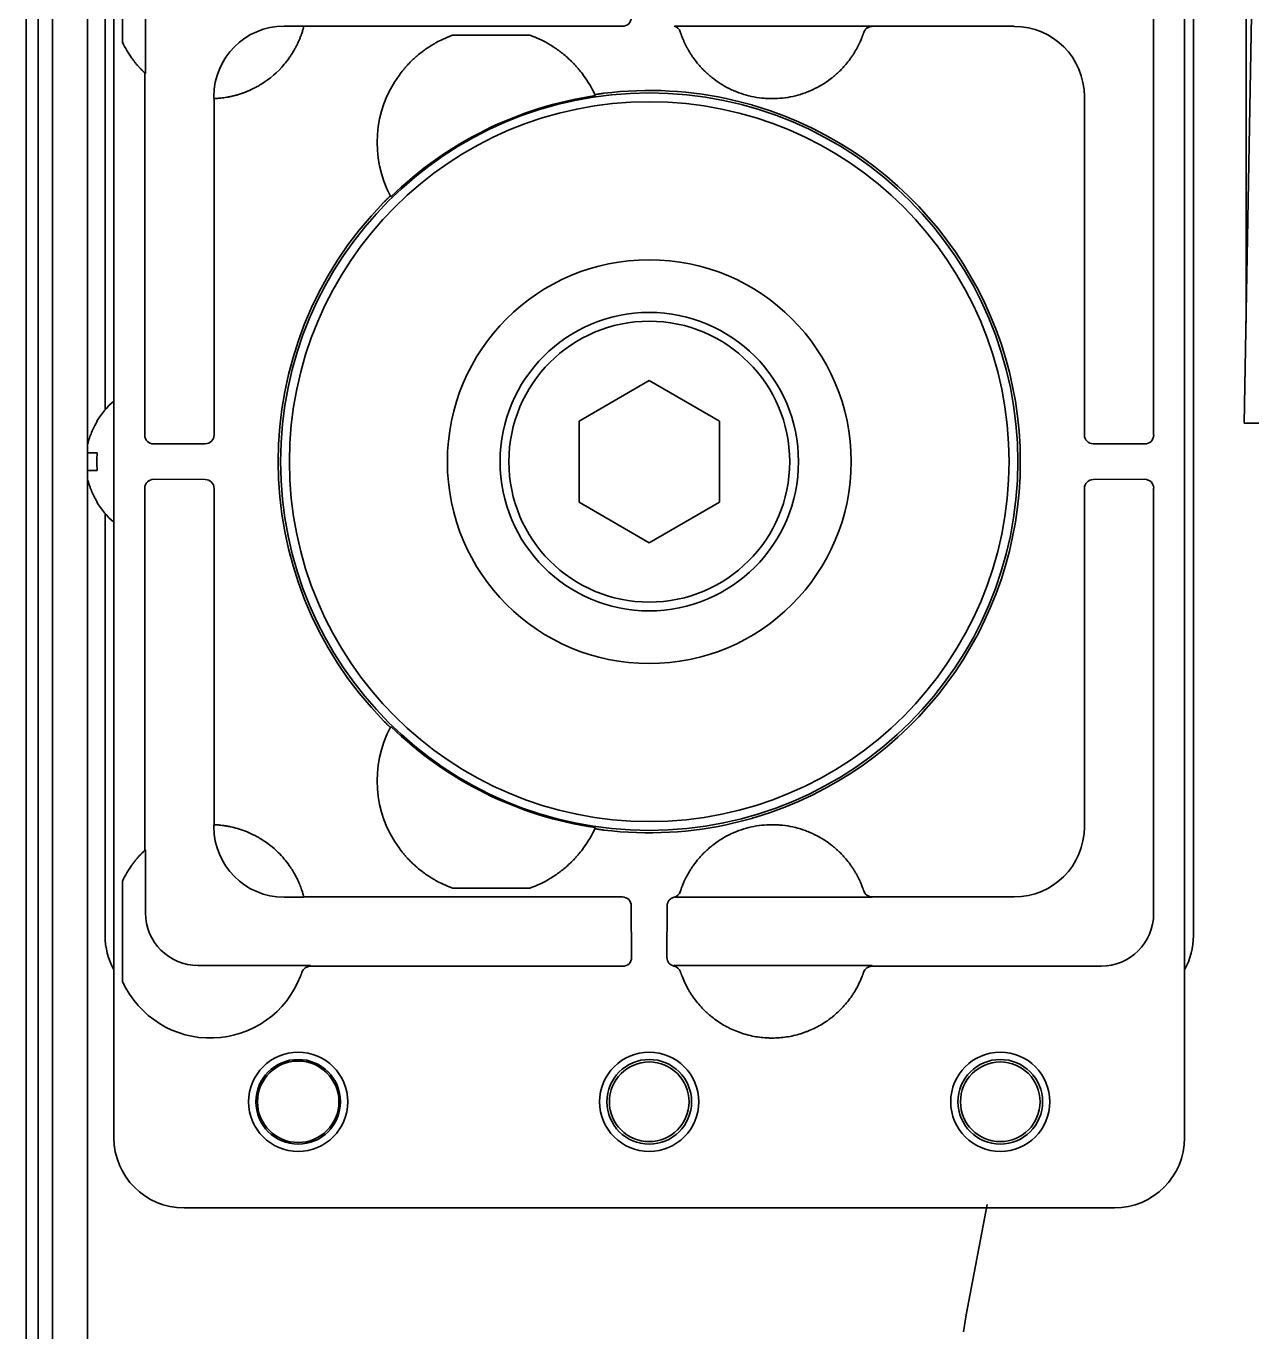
# Model space of a CAD drawing. Extents: x 5997 to 10491, y -672 to 3388.
# Drawn here: x 8371.6 to 8441.4, y 3156.8 to 3231.1 of the extents above; entities that cross this region are included whole.
import ezdxf

# ---------------------------------------------------------------- set-up
doc = ezdxf.new("R2010")
doc.units = 0
doc.header["$LTSCALE"] = 5
doc.layers.add('1', color=7, linetype='CONTINUOUS', true_color=0xffffff)

msp = doc.modelspace()

# ---------------------------------------------------------------- linework, layer by layer
at = {"layer": '1', "color": 7, "linetype": 'Continuous', "lineweight": 35}
for p, q in [((8373.073, 2431.526), (8373.073, 3251.526)), ((8371.573, 3250.526), (8371.573, 2414.526)), ((8375.073, 3248.108), (8375.073, 3207.375)), ((8372.251, 2417.526), (8372.251, 3247.526)), ((8376.573, 3244.827), (8376.573, 3167.826)), ((8437.573, 3167.826), (8437.573, 3244.827)), ((8441.073, 3214.253), (8441.073, 3241.396)), ((8377.073, 3230.208), (8377.073, 3235.944)), ((8440.973, 3208.526), (8441.427, 3234.561)), ((8376.073, 3233.327), (8376.073, 3209.278)), ((8438.073, 3179.326), (8438.073, 3233.327)), ((8378.375, 3232.024), (8378.375, 3228.428)), ((8435.81, 3207.832), (8435.81, 3232.064)), ((8386.27, 3231.128), (8387.399, 3231.128)), ((8387.399, 3231.128), (8387.397, 3231.119)), ((8387.397, 3231.119), (8395.288, 3231.119)), ((8395.288, 3231.119), (8395.385, 3231.119)), ((8395.385, 3231.119), (8395.882, 3231.12)), ((8395.883, 3231.12), (8400.263, 3231.12)), ((8400.263, 3230.62), (8395.883, 3230.62)), ((8400.263, 3231.12), (8400.761, 3231.119)), ((8400.761, 3231.119), (8400.858, 3231.119)), ((8400.858, 3231.119), (8405.551, 3231.119)), ((8408.529, 3231.128), (8419.774, 3231.128)), ((8419.297, 3230.779), (8419.297, 3230.78)), ((8419.77, 3231.119), (8427.866, 3231.119)), ((8378.336, 3228.464), (8378.336, 3207.832)), ((8382.27, 3227.003), (8382.27, 3227.129)), ((8382.28, 3227.004), (8382.27, 3227.003)), ((8382.28, 3207.847), (8382.28, 3227.004)), ((8431.866, 3227.12), (8431.866, 3207.847)), ((8403.073, 3208.636), (8407.073, 3210.945)), ((8407.073, 3210.945), (8411.073, 3208.636)), ((8375.595, 3208.626), (8375.628, 3208.626)), ((8403.073, 3204.017), (8403.073, 3208.636)), ((8411.073, 3208.636), (8411.073, 3204.017)), ((8442.973, 3208.526), (8440.973, 3208.526)), ((8375.073, 3206.832), (8375.073, 3205.831)), ((8378.836, 3207.333), (8381.782, 3207.348)), ((8432.366, 3207.348), (8435.31, 3207.333)), ((8375.073, 3205.264), (8375.073, 2544.395)), ((8381.782, 3205.305), (8378.836, 3205.32)), ((8435.31, 3205.32), (8432.366, 3205.305)), ((8378.336, 3204.82), (8378.336, 3184.188)), ((8382.28, 3185.649), (8382.28, 3204.805)), ((8431.866, 3204.805), (8431.866, 3185.533)), ((8435.81, 3180.589), (8435.81, 3204.82)), ((8375.628, 3204.026), (8375.595, 3204.026)), ((8407.073, 3201.707), (8403.073, 3204.017)), ((8411.073, 3204.017), (8407.073, 3201.707)), ((8376.073, 3203.374), (8376.073, 3179.326)), ((8382.27, 3185.649), (8382.28, 3185.649)), ((8382.27, 3185.523), (8382.27, 3185.649)), ((8378.375, 3184.224), (8378.336, 3184.188)), ((8378.375, 3184.224), (8378.375, 3180.628)), ((8377.073, 3176.708), (8377.073, 3182.444)), ((8387.399, 3181.524), (8386.27, 3181.524)), ((8387.397, 3181.533), (8387.399, 3181.524)), ((8395.288, 3181.533), (8387.397, 3181.533)), ((8395.385, 3181.533), (8395.288, 3181.533)), ((8395.882, 3181.533), (8395.385, 3181.533)), ((8395.883, 3182.033), (8400.263, 3182.033)), ((8400.263, 3181.533), (8395.883, 3181.533)), ((8400.263, 3181.533), (8400.761, 3181.533)), ((8400.858, 3181.533), (8400.761, 3181.533)), ((8405.551, 3181.533), (8400.858, 3181.533)), ((8419.774, 3181.524), (8408.529, 3181.524)), ((8419.297, 3181.871), (8419.297, 3181.872)), ((8427.866, 3181.533), (8419.77, 3181.533)), ((8406.066, 3178.089), (8406.051, 3181.036)), ((8408.094, 3181.033), (8408.079, 3178.089)), ((8381.375, 3177.628), (8387.774, 3177.628)), ((8387.285, 3177.245), (8387.282, 3177.234)), ((8387.287, 3177.249), (8387.286, 3177.247)), ((8387.76, 3177.589), (8405.566, 3177.589)), ((8408.599, 3177.628), (8419.774, 3177.628)), ((8419.287, 3177.248), (8419.291, 3177.263)), ((8419.761, 3177.589), (8432.81, 3177.589)), ((8380.572, 3163.826), (8433.573, 3163.826)), ((8426.331, 3164.026), (8425.124, 3157.733)), ((8424.973, 3156.76), (8425.124, 3157.733))]:
    msp.add_line(p, q, dxfattribs=at)
for centre, radius in [((8407.073, 3206.326), 21), ((8407.073, 3206.326), 20.5), ((8407.073, 3206.326), 11.5), ((8407.073, 3206.326), 8.5), ((8407.073, 3206.326), 8), ((8387.073, 3169.87), 2.825), ((8407.073, 3169.87), 2.825), ((8427.073, 3169.87), 2.825), ((8387.073, 3169.87), 2.411), ((8387.073, 3169.87), 2.32), ((8407.073, 3169.87), 2.411), ((8407.073, 3169.87), 2.267), ((8427.073, 3169.87), 2.411), ((8427.073, 3169.87), 2.267)]:
    msp.add_circle(centre, radius, dxfattribs=at)
for centre, radius, start, end in [((8382.073, 3232.5), 5.5, 204.61998, 215.33124), ((8382.073, 3232.5), 5.5, 301.52607, 319.88439), ((8398.073, 3224.5), 6.5, 143.94816, 207.95034), ((8398.073, 3224.5), 6.5, 24.74098, 36.05184), ((8407.073, 3206.326), 21.07, 98.38924, 134.30208), ((8407.073, 3206.326), 21.14, 76.75031, 97.03063), ((8407.073, 3206.326), 21.14, 286.69802, 73.30233), ((8407.073, 3206.326), 21.14, 135.6607, 224.3393), ((8379.693, 3206.127), 4.8, 130.542, 148.62729), ((8379.693, 3206.525), 4.8, 211.37271, 229.458), ((8398.073, 3188.152), 6.5, 152.04966, 216.05184), ((8407.073, 3206.326), 21.07, 225.69792, 261.61076), ((8398.073, 3188.152), 6.5, 323.94816, 335.25902), ((8407.073, 3206.326), 21.14, 262.96937, 283.24939), ((8382.073, 3180.152), 5.5, 45.48558, 58.47399), ((8382.073, 3180.152), 5.5, 144.66876, 155.38002), ((8382.073, 3179), 5.5, 204.61998, 338.89304)]:
    msp.add_arc(centre, radius, start, end, dxfattribs=at)
for centre, major_axis, ratio, start_param, end_param in [((8405.551, 3231.619), (-0.447, -0.224), 0.99981, 1.107255, 2.677899), ((8386.271, 3227.128), (2.829, -2.829), 0.999695, 2.356347, 3.926839), ((8408.367, 3230.645), (-0.476, -0.155), 0.999754, 3.133975, 4.161422), ((8419.77, 3230.619), (-0.475, 0.156), 0.999831, 5.030486, 6.282512), ((8427.866, 3227.119), (2.828, -2.828), 0.999924, 0.78555, 2.356042), ((8380.374, 10455.138), (0, -7227.617), 0.017452, 6.267025, 6.267338), ((3707.892, 2421.285), (-4696.559, -804.417), 0.03512, 3.150702, 3.151017), ((11879.695, 6468.148), (-3486.444, -3247.993), 0.03512, 6.273761, 6.274076), ((8378.836, 3207.833), (-0.448, -0.224), 0.999239, 5.819644, 7.390288), ((8381.78, 3207.847), (0.224, 0.447), 0.99981, 3.605286, 5.17593), ((8432.366, 3207.847), (-0.224, 0.447), 0.99981, 1.107255, 2.677899), ((8435.31, 3207.833), (0.448, -0.224), 0.999239, 5.176082, 6.746726), ((8378.836, 3204.82), (0.448, -0.224), 0.999239, 2.03449, 3.605134), ((8381.78, 3204.805), (0.224, -0.447), 0.99981, 1.107255, 2.677899), ((8432.366, 3204.805), (-0.224, -0.447), 0.99981, 3.605286, 5.17593), ((8435.31, 3204.82), (-0.448, -0.224), 0.999239, 2.678052, 4.248696), ((11879.695, -55.496), (3486.444, -3247.993), 0.03512, 3.150702, 3.151017), ((8386.271, 3185.524), (2.829, 2.829), 0.999695, 2.356347, 3.926839), ((3707.892, 3991.368), (4696.559, -804.417), 0.03512, 6.273761, 6.274076), ((8427.866, 3185.533), (-2.828, -2.828), 0.999924, 0.78555, 2.356042), ((8405.551, 3181.033), (-0.447, 0.224), 0.99981, 3.605286, 5.17593), ((8408.594, 3181.033), (0.447, 0.224), 0.99981, 1.330368, 2.677899), ((8408.367, 3182.007), (0.476, -0.155), 0.999754, 5.263357, 6.293203), ((8419.77, 3182.033), (0.475, 0.156), 0.999831, 3.142574, 4.3946), ((8381.376, 3180.629), (-2.122, -2.122), 0.999695, 5.497939, 7.068431), ((8432.809, 3180.59), (2.122, -2.122), 0.999543, 5.497939, 7.068431), ((8380.073, 3179.327), (-2.829, -2.829), 0.999695, 5.497939, 6.003271), ((8434.072, 3179.327), (2.829, -2.829), 0.999695, 0.279915, 0.785246), ((8405.566, 3178.089), (0.224, -0.448), 0.999239, 5.819644, 7.390288), ((8408.579, 3178.089), (-0.224, -0.448), 0.999239, 5.176082, 6.544021), ((8387.76, 3177.089), (0.474, -0.159), 0.999831, 1.894839, 3.141593), ((8382.075, 3178.999), (-1.747, -5.214), 0.99983, 1.569957, 1.576869), ((8408.378, 3177.11), (-0.477, -0.15), 0.999767, 3.157291, 4.205088), ((8408.599, 3178.129), (-0.224, -0.447), 0.99981, 0.22534, 0.463541), ((8419.761, 3177.089), (0.474, -0.158), 0.999831, 1.892032, 3.138921), ((8380.573, 3167.827), (2.829, 2.829), 0.999695, 2.356347, 3.926839), ((8433.572, 3167.827), (-2.829, 2.829), 0.999695, 2.356347, 3.926839)]:
    msp.add_ellipse(centre, major_axis=major_axis, ratio=ratio, start_param=start_param, end_param=end_param, dxfattribs=at)
for points, knots in [([(8387.397, 3231.119), (8387.396, 3231.118), (8387.395, 3231.112), (8387.39, 3231.095), (8387.384, 3231.07), (8387.373, 3231.03), (8387.365, 3231.001), (8387.363, 3230.995), (8387.359, 3230.982), (8387.357, 3230.975), (8387.351, 3230.955), (8387.347, 3230.941), (8387.334, 3230.895), (8387.313, 3230.828), (8387.287, 3230.748), (8387.265, 3230.684), (8387.253, 3230.651), (8387.24, 3230.616), (8387.232, 3230.592), (8387.227, 3230.58), (8387.204, 3230.52), (8387.184, 3230.469), (8387.12, 3230.311), (8387.07, 3230.197), (8386.996, 3230.047), (8386.981, 3230.017), (8386.949, 3229.956), (8386.933, 3229.925), (8386.883, 3229.832), (8386.848, 3229.77), (8386.774, 3229.644), (8386.735, 3229.581), (8386.674, 3229.486), (8386.653, 3229.455), (8386.61, 3229.391), (8386.588, 3229.359), (8386.477, 3229.201), (8386.381, 3229.077), (8386.279, 3228.956)], [0, 0, 0, 0, 0.0625, 0.0625, 0.125, 0.1875, 0.1875, 0.203125, 0.203125, 0.21875, 0.21875, 0.25, 0.25, 0.3125, 0.375, 0.375, 0.40625, 0.421875, 0.421875, 0.4375, 0.4375, 0.5, 0.5, 0.625, 0.625, 0.65625, 0.65625, 0.6875, 0.6875, 0.75, 0.75, 0.8125, 0.8125, 0.84375, 0.84375, 0.875, 0.875, 1, 1, 1, 1]), ([(8408.842, 3230.8), (8408.843, 3230.798), (8408.847, 3230.784), (8408.859, 3230.749), (8408.864, 3230.735), (8408.873, 3230.709), (8408.876, 3230.7), (8408.883, 3230.681), (8408.886, 3230.67), (8408.906, 3230.615), (8408.925, 3230.562), (8408.961, 3230.471), (8408.974, 3230.438), (8408.996, 3230.387), (8409.003, 3230.369), (8409.019, 3230.333), (8409.027, 3230.314), (8409.035, 3230.295)], [0, 0, 0, 0, 0.25, 0.25, 0.375, 0.375, 0.4375, 0.4375, 0.5, 0.5, 0.75, 0.75, 0.875, 0.875, 0.9375, 0.9375, 1, 1, 1, 1]), ([(8418.267, 3228.943), (8418.354, 3229.046), (8418.437, 3229.151), (8418.554, 3229.311), (8418.591, 3229.365), (8418.646, 3229.446), (8418.664, 3229.473), (8418.7, 3229.527), (8418.717, 3229.554), (8418.802, 3229.689), (8418.862, 3229.794), (8418.944, 3229.946), (8418.97, 3229.996), (8419, 3230.057), (8419.006, 3230.069), (8419.018, 3230.093), (8419.024, 3230.105), (8419.041, 3230.14), (8419.052, 3230.163), (8419.104, 3230.276), (8419.139, 3230.357), (8419.176, 3230.448), (8419.183, 3230.465), (8419.193, 3230.49), (8419.196, 3230.499), (8419.202, 3230.515), (8419.218, 3230.555), (8419.241, 3230.618), (8419.257, 3230.663), (8419.267, 3230.692), (8419.27, 3230.701), (8419.276, 3230.718), (8419.279, 3230.725), (8419.286, 3230.745), (8419.293, 3230.766), (8419.295, 3230.775), (8419.296, 3230.776)], [0, 0, 0, 0, 0.125, 0.125, 0.1875, 0.1875, 0.21875, 0.21875, 0.25, 0.25, 0.375, 0.375, 0.4375, 0.4375, 0.453125, 0.453125, 0.46875, 0.46875, 0.5, 0.5, 0.625, 0.625, 0.65625, 0.65625, 0.671875, 0.671875, 0.6875, 0.75, 0.8125, 0.8125, 0.84375, 0.84375, 0.875, 0.875, 0.9375, 1, 1, 1, 1]), ([(8419.298, 3230.784), (8419.307, 3230.809), (8419.327, 3230.857), (8419.354, 3230.902), (8419.377, 3230.934), (8419.386, 3230.944), (8419.403, 3230.964), (8419.411, 3230.973), (8419.439, 3231.001), (8419.459, 3231.018), (8419.491, 3231.041), (8419.502, 3231.048), (8419.524, 3231.062), (8419.535, 3231.068), (8419.57, 3231.086), (8419.594, 3231.096), (8419.644, 3231.112), (8419.669, 3231.118), (8419.721, 3231.126), (8419.747, 3231.128), (8419.774, 3231.128)], [0, 0, 0, 0, 0.125, 0.25, 0.25, 0.3125, 0.3125, 0.375, 0.375, 0.5, 0.5, 0.5625, 0.5625, 0.625, 0.625, 0.75, 0.75, 0.875, 0.875, 1, 1, 1, 1]), ([(8419.774, 3231.128), (8419.773, 3231.127), (8419.773, 3231.125), (8419.772, 3231.122), (8419.771, 3231.121), (8419.77, 3231.119)], [0, 0, 0, 0, 0.496999, 0.496999, 1, 1, 1, 1]), ([(8394.813, 3230.123), (8394.788, 3230.109), (8394.759, 3230.092), (8394.712, 3230.063), (8394.695, 3230.053), (8394.661, 3230.032), (8394.644, 3230.022), (8394.589, 3229.988), (8394.551, 3229.963), (8394.492, 3229.925), (8394.472, 3229.912), (8394.432, 3229.884), (8394.411, 3229.87), (8394.349, 3229.827), (8394.306, 3229.798), (8394.221, 3229.736), (8394.177, 3229.703), (8394.045, 3229.603), (8393.956, 3229.531), (8393.843, 3229.435), (8393.82, 3229.415), (8393.774, 3229.376), (8393.706, 3229.315), (8393.638, 3229.253), (8393.503, 3229.124), (8393.414, 3229.035), (8393.282, 3228.894), (8393.239, 3228.845), (8393.173, 3228.771), (8393.152, 3228.746), (8393.108, 3228.696), (8393.087, 3228.67), (8392.98, 3228.541), (8392.897, 3228.435), (8392.818, 3228.325)], [0, 0, 0, 0, 0.0625, 0.0625, 0.09375, 0.09375, 0.125, 0.125, 0.1875, 0.1875, 0.21875, 0.21875, 0.25, 0.25, 0.3125, 0.3125, 0.375, 0.375, 0.5, 0.5, 0.53125, 0.53125, 0.5625, 0.625, 0.625, 0.75, 0.75, 0.8125, 0.8125, 0.84375, 0.84375, 0.875, 0.875, 1, 1, 1, 1]), ([(8395.459, 3230.451), (8395.101, 3230.294), (8394.899, 3230.173), (8394.813, 3230.123), (8394.813, 3230.123), (8394.813, 3230.123)], [0, 0, 0, 0, 0.99996, 0.99996, 1, 1, 1, 1]), ([(8403.328, 3228.325), (8403.248, 3228.435), (8403.166, 3228.541), (8403.039, 3228.694), (8402.996, 3228.745), (8402.93, 3228.819), (8402.908, 3228.843), (8402.864, 3228.892), (8402.842, 3228.916), (8402.798, 3228.964), (8402.775, 3228.987), (8402.73, 3229.034), (8402.708, 3229.057), (8402.64, 3229.125), (8402.595, 3229.169), (8402.46, 3229.297), (8402.37, 3229.378), (8402.191, 3229.53), (8402.101, 3229.602), (8401.969, 3229.703), (8401.925, 3229.736), (8401.838, 3229.798), (8401.796, 3229.828), (8401.713, 3229.885), (8401.673, 3229.912), (8401.614, 3229.951), (8401.595, 3229.963), (8401.557, 3229.987), (8401.538, 3229.999), (8401.484, 3230.033), (8401.45, 3230.054), (8401.387, 3230.092), (8401.358, 3230.109), (8401.333, 3230.123)], [0, 0, 0, 0, 0.125, 0.125, 0.1875, 0.1875, 0.21875, 0.21875, 0.25, 0.25, 0.28125, 0.28125, 0.3125, 0.3125, 0.375, 0.375, 0.5, 0.5, 0.625, 0.625, 0.6875, 0.6875, 0.75, 0.75, 0.8125, 0.8125, 0.84375, 0.84375, 0.875, 0.875, 0.9375, 0.9375, 1, 1, 1, 1]), ([(8409.035, 3230.295), (8409.055, 3230.249), (8409.077, 3230.2), (8409.125, 3230.099), (8409.151, 3230.047), (8409.193, 3229.965), (8409.215, 3229.924), (8409.238, 3229.881), (8409.253, 3229.853), (8409.261, 3229.838), (8409.302, 3229.766), (8409.336, 3229.708), (8409.407, 3229.59), (8409.445, 3229.531), (8409.504, 3229.442), (8409.524, 3229.412), (8409.565, 3229.352), (8409.586, 3229.322), (8409.693, 3229.173), (8409.784, 3229.057), (8409.881, 3228.943)], [0, 0, 0, 0, 0.125, 0.125, 0.25, 0.25, 0.3125, 0.34375, 0.34375, 0.375, 0.375, 0.5, 0.5, 0.625, 0.625, 0.6875, 0.6875, 0.75, 0.75, 1, 1, 1, 1]), ([(8378.336, 3228.464), (8378.335, 3228.465), (8378.333, 3228.467), (8378.324, 3228.475), (8378.318, 3228.481), (8378.306, 3228.492), (8378.301, 3228.497), (8378.292, 3228.506), (8378.286, 3228.511), (8378.27, 3228.526), (8378.257, 3228.538), (8378.237, 3228.558), (8378.23, 3228.565), (8378.215, 3228.58), (8378.207, 3228.587), (8378.184, 3228.61), (8378.168, 3228.627), (8378.134, 3228.661), (8378.116, 3228.679), (8378.089, 3228.708), (8378.079, 3228.718), (8378.061, 3228.738), (8378.052, 3228.748), (8378.005, 3228.798), (8377.966, 3228.841), (8377.908, 3228.907), (8377.889, 3228.93), (8377.85, 3228.976), (8377.83, 3229), (8377.772, 3229.071), (8377.734, 3229.119), (8377.659, 3229.218), (8377.622, 3229.268), (8377.586, 3229.319)], [0, 0, 0, 0, 0.0625, 0.0625, 0.125, 0.125, 0.15625, 0.15625, 0.1875, 0.1875, 0.25, 0.25, 0.28125, 0.28125, 0.3125, 0.3125, 0.375, 0.375, 0.4375, 0.4375, 0.46875, 0.46875, 0.5, 0.5, 0.625, 0.625, 0.6875, 0.6875, 0.75, 0.75, 0.875, 0.875, 1, 1, 1, 1]), ([(8409.881, 3228.943), (8410.011, 3228.79), (8410.148, 3228.645), (8410.365, 3228.44), (8410.439, 3228.373), (8410.554, 3228.276), (8410.593, 3228.244), (8410.671, 3228.182), (8410.71, 3228.151), (8410.908, 3228), (8411.072, 3227.889), (8411.411, 3227.686), (8411.586, 3227.593), (8411.855, 3227.469), (8411.946, 3227.429), (8412.085, 3227.374), (8412.132, 3227.356), (8412.226, 3227.322), (8412.273, 3227.305), (8412.51, 3227.226), (8412.701, 3227.173), (8413.087, 3227.088), (8413.282, 3227.056), (8413.577, 3227.024), (8413.676, 3227.016), (8413.825, 3227.008), (8413.874, 3227.006), (8413.974, 3227.003), (8414.024, 3227.002), (8414.274, 3227.002), (8414.473, 3227.013), (8414.866, 3227.056), (8415.06, 3227.088), (8415.447, 3227.173), (8415.638, 3227.226), (8415.875, 3227.306), (8415.923, 3227.322), (8416.016, 3227.357), (8416.156, 3227.41), (8416.292, 3227.469), (8416.562, 3227.593), (8416.736, 3227.686), (8417.075, 3227.889), (8417.239, 3228), (8417.438, 3228.151), (8417.478, 3228.182), (8417.556, 3228.245), (8417.672, 3228.34), (8417.783, 3228.44), (8418, 3228.645), (8418.137, 3228.79), (8418.267, 3228.943)], [0, 0, 0, 0, 0.0625, 0.0625, 0.09375, 0.09375, 0.109375, 0.109375, 0.125, 0.125, 0.1875, 0.1875, 0.25, 0.25, 0.28125, 0.28125, 0.296875, 0.296875, 0.3125, 0.3125, 0.375, 0.375, 0.4375, 0.4375, 0.46875, 0.46875, 0.484375, 0.484375, 0.5, 0.5, 0.5625, 0.5625, 0.625, 0.625, 0.6875, 0.6875, 0.703125, 0.703125, 0.71875, 0.75, 0.75, 0.8125, 0.8125, 0.875, 0.875, 0.890625, 0.890625, 0.90625, 0.9375, 0.9375, 1, 1, 1, 1]), ([(8384.949, 3227.812), (8384.877, 3227.768), (8384.805, 3227.726), (8384.66, 3227.646), (8384.587, 3227.607), (8384.366, 3227.498), (8384.217, 3227.432), (8384.029, 3227.359), (8383.992, 3227.345), (8383.935, 3227.325), (8383.916, 3227.318), (8383.879, 3227.305), (8383.786, 3227.273), (8383.695, 3227.244), (8383.552, 3227.202), (8383.482, 3227.183), (8383.346, 3227.149), (8383.279, 3227.133), (8383.214, 3227.12)], [0, 0, 0, 0, 0.125, 0.125, 0.25, 0.25, 0.5, 0.5, 0.5625, 0.5625, 0.59375, 0.59375, 0.625, 0.75, 0.75, 0.875, 0.875, 1, 1, 1, 1]), ([(8383.214, 3227.12), (8383.143, 3227.104), (8383.076, 3227.092), (8382.948, 3227.069), (8382.887, 3227.06), (8382.774, 3227.044), (8382.72, 3227.038), (8382.621, 3227.027), (8382.577, 3227.023), (8382.496, 3227.016), (8382.461, 3227.013), (8382.398, 3227.009), (8382.372, 3227.008), (8382.328, 3227.006), (8382.295, 3227.004), (8382.282, 3227.004), (8382.28, 3227.004)], [0, 0, 0, 0, 0.125, 0.125, 0.25, 0.25, 0.375, 0.375, 0.5, 0.5, 0.625, 0.625, 0.75, 0.75, 0.875, 1, 1, 1, 1]), ([(8404.485, 3227.307), (8404.452, 3227.303), (8404.419, 3227.298), (8404.371, 3227.292), (8404.355, 3227.29), (8404.323, 3227.285), (8404.307, 3227.283), (8404.261, 3227.276), (8404.232, 3227.272), (8404.19, 3227.265), (8404.177, 3227.263), (8404.157, 3227.26), (8404.15, 3227.259), (8404.138, 3227.256), (8404.132, 3227.255), (8404.102, 3227.25), (8404.081, 3227.246), (8404.057, 3227.242), (8404.053, 3227.241), (8404.044, 3227.239), (8404.04, 3227.238), (8404.028, 3227.236), (8404.02, 3227.234), (8404.001, 3227.23), (8403.992, 3227.227), (8403.982, 3227.224), (8403.98, 3227.223), (8403.977, 3227.221), (8403.976, 3227.221), (8403.976, 3227.22)], [0, 0, 0, 0, 0.125, 0.125, 0.1875, 0.1875, 0.25, 0.25, 0.375, 0.375, 0.4375, 0.4375, 0.46875, 0.46875, 0.5, 0.5, 0.625, 0.625, 0.65625, 0.65625, 0.6875, 0.6875, 0.75, 0.75, 0.875, 0.875, 0.9375, 0.9375, 1, 1, 1, 1]), ([(8413.147, 3226.574), (8413.045, 3226.605), (8412.943, 3226.635), (8412.739, 3226.692), (8412.535, 3226.749), (8412.33, 3226.802), (8412.124, 3226.854), (8412.021, 3226.879), (8411.918, 3226.903)], [0, 0, 0, 0, 0.25, 0.25, 0.5, 0.75, 0.75, 1, 1, 1, 1]), ([(8392.331, 3221.453), (8392.33, 3221.454), (8392.327, 3221.453), (8392.319, 3221.447), (8392.316, 3221.445), (8392.31, 3221.44), (8392.308, 3221.438), (8392.303, 3221.435), (8392.301, 3221.433), (8392.288, 3221.422), (8392.276, 3221.412), (8392.254, 3221.393), (8392.247, 3221.386), (8392.231, 3221.371), (8392.214, 3221.355), (8392.195, 3221.338), (8392.176, 3221.32), (8392.166, 3221.311), (8392.135, 3221.282), (8392.114, 3221.261), (8392.081, 3221.228), (8392.07, 3221.217), (8392.047, 3221.195), (8392.035, 3221.183), (8392, 3221.148), (8391.977, 3221.125), (8391.953, 3221.101)], [0, 0, 0, 0, 0.125, 0.125, 0.1875, 0.1875, 0.21875, 0.21875, 0.25, 0.25, 0.375, 0.375, 0.4375, 0.4375, 0.5, 0.5625, 0.5625, 0.625, 0.625, 0.75, 0.75, 0.8125, 0.8125, 0.875, 0.875, 1, 1, 1, 1]), ([(8375.628, 3208.626), (8375.503, 3208.423), (8375.395, 3208.213), (8375.258, 3207.888), (8375.216, 3207.778), (8375.14, 3207.555), (8375.106, 3207.441), (8375.077, 3207.326)], [0, 0, 0, 0, 0.5, 0.5, 0.75, 0.75, 1, 1, 1, 1]), ([(8375.628, 3205.826), (8375.503, 3205.826), (8375.395, 3205.826), (8375.258, 3205.826), (8375.216, 3205.826), (8375.14, 3205.826), (8375.106, 3205.826), (8375.077, 3205.826)], [0, 0, 0, 0, 0.5, 0.5, 0.75, 0.75, 1, 1, 1, 1]), ([(8391.953, 3191.551), (8391.977, 3191.527), (8392, 3191.504), (8392.035, 3191.469), (8392.046, 3191.458), (8392.069, 3191.435), (8392.08, 3191.424), (8392.114, 3191.391), (8392.135, 3191.371), (8392.166, 3191.342), (8392.176, 3191.332), (8392.19, 3191.319), (8392.195, 3191.314), (8392.204, 3191.306), (8392.209, 3191.301), (8392.231, 3191.281), (8392.247, 3191.266), (8392.265, 3191.25), (8392.268, 3191.247), (8392.275, 3191.241), (8392.278, 3191.239), (8392.288, 3191.231), (8392.293, 3191.226), (8392.308, 3191.213), (8392.316, 3191.207), (8392.325, 3191.201), (8392.327, 3191.2), (8392.33, 3191.199), (8392.331, 3191.199), (8392.331, 3191.199)], [0, 0, 0, 0, 0.125, 0.125, 0.1875, 0.1875, 0.25, 0.25, 0.375, 0.375, 0.4375, 0.4375, 0.46875, 0.46875, 0.5, 0.5, 0.625, 0.625, 0.65625, 0.65625, 0.6875, 0.6875, 0.75, 0.75, 0.875, 0.875, 0.9375, 0.9375, 1, 1, 1, 1]), ([(8411.918, 3185.749), (8412.021, 3185.773), (8412.124, 3185.799), (8412.33, 3185.85), (8412.535, 3185.904), (8412.739, 3185.96), (8412.943, 3186.018), (8413.045, 3186.047), (8413.147, 3186.078)], [0, 0, 0, 0, 0.25, 0.25, 0.5, 0.75, 0.75, 1, 1, 1, 1]), ([(8382.28, 3185.649), (8382.282, 3185.649), (8382.288, 3185.648), (8382.311, 3185.647), (8382.328, 3185.647), (8382.371, 3185.644), (8382.397, 3185.643), (8382.436, 3185.64), (8382.444, 3185.64), (8382.461, 3185.639), (8382.487, 3185.637), (8382.516, 3185.635), (8382.576, 3185.63), (8382.621, 3185.625), (8382.718, 3185.615), (8382.771, 3185.608), (8382.843, 3185.598), (8382.858, 3185.596), (8382.887, 3185.592), (8382.932, 3185.585), (8382.98, 3185.577), (8383.076, 3185.561), (8383.144, 3185.548), (8383.215, 3185.533)], [0, 0, 0, 0, 0.125, 0.125, 0.25, 0.25, 0.375, 0.375, 0.40625, 0.40625, 0.4375, 0.5, 0.5, 0.625, 0.625, 0.75, 0.75, 0.78125, 0.78125, 0.8125, 0.875, 0.875, 1, 1, 1, 1]), ([(8383.215, 3185.533), (8383.344, 3185.505), (8383.48, 3185.471), (8383.693, 3185.409), (8383.765, 3185.386), (8383.875, 3185.349), (8383.913, 3185.336), (8383.987, 3185.309), (8384.025, 3185.295), (8384.213, 3185.222), (8384.362, 3185.156), (8384.548, 3185.064), (8384.585, 3185.046), (8384.659, 3185.007), (8384.695, 3184.987), (8384.805, 3184.927), (8384.877, 3184.884), (8384.949, 3184.841)], [0, 0, 0, 0, 0.25, 0.25, 0.375, 0.375, 0.4375, 0.4375, 0.5, 0.5, 0.75, 0.75, 0.8125, 0.8125, 0.875, 0.875, 1, 1, 1, 1]), ([(8403.976, 3185.432), (8403.976, 3185.431), (8403.979, 3185.429), (8403.988, 3185.426), (8403.992, 3185.425), (8403.999, 3185.423), (8404.002, 3185.423), (8404.008, 3185.421), (8404.011, 3185.42), (8404.027, 3185.417), (8404.043, 3185.413), (8404.071, 3185.408), (8404.081, 3185.406), (8404.102, 3185.402), (8404.125, 3185.398), (8404.15, 3185.394), (8404.176, 3185.389), (8404.189, 3185.387), (8404.231, 3185.381), (8404.261, 3185.376), (8404.307, 3185.369), (8404.322, 3185.367), (8404.354, 3185.363), (8404.37, 3185.36), (8404.419, 3185.354), (8404.452, 3185.35), (8404.485, 3185.345)], [0, 0, 0, 0, 0.125, 0.125, 0.1875, 0.1875, 0.21875, 0.21875, 0.25, 0.25, 0.375, 0.375, 0.4375, 0.4375, 0.5, 0.5625, 0.5625, 0.625, 0.625, 0.75, 0.75, 0.8125, 0.8125, 0.875, 0.875, 1, 1, 1, 1]), ([(8418.267, 3183.709), (8418.137, 3183.862), (8418, 3184.007), (8417.783, 3184.213), (8417.708, 3184.279), (8417.594, 3184.376), (8417.555, 3184.408), (8417.477, 3184.471), (8417.438, 3184.501), (8417.239, 3184.652), (8417.075, 3184.763), (8416.737, 3184.966), (8416.562, 3185.059), (8416.292, 3185.184), (8416.201, 3185.223), (8416.062, 3185.278), (8416.016, 3185.296), (8415.922, 3185.33), (8415.875, 3185.347), (8415.638, 3185.427), (8415.447, 3185.479), (8415.061, 3185.564), (8414.866, 3185.596), (8414.571, 3185.628), (8414.472, 3185.636), (8414.323, 3185.644), (8414.273, 3185.646), (8414.174, 3185.649), (8414.123, 3185.65), (8413.873, 3185.65), (8413.675, 3185.639), (8413.282, 3185.596), (8413.087, 3185.564), (8412.701, 3185.479), (8412.509, 3185.427), (8412.272, 3185.347), (8412.225, 3185.33), (8412.131, 3185.296), (8411.992, 3185.242), (8411.855, 3185.184), (8411.586, 3185.059), (8411.411, 3184.967), (8411.073, 3184.763), (8410.908, 3184.652), (8410.709, 3184.501), (8410.67, 3184.47), (8410.592, 3184.408), (8410.476, 3184.312), (8410.365, 3184.212), (8410.148, 3184.007), (8410.011, 3183.862), (8409.881, 3183.709)], [0, 0, 0, 0, 0.0625, 0.0625, 0.09375, 0.09375, 0.109375, 0.109375, 0.125, 0.125, 0.1875, 0.1875, 0.25, 0.25, 0.28125, 0.28125, 0.296875, 0.296875, 0.3125, 0.3125, 0.375, 0.375, 0.4375, 0.4375, 0.46875, 0.46875, 0.484375, 0.484375, 0.5, 0.5, 0.5625, 0.5625, 0.625, 0.625, 0.6875, 0.6875, 0.703125, 0.703125, 0.71875, 0.75, 0.75, 0.8125, 0.8125, 0.875, 0.875, 0.890625, 0.890625, 0.90625, 0.9375, 0.9375, 1, 1, 1, 1]), ([(8377.586, 3183.333), (8377.622, 3183.384), (8377.659, 3183.434), (8377.733, 3183.532), (8377.771, 3183.58), (8377.848, 3183.674), (8377.886, 3183.72), (8377.945, 3183.787), (8377.964, 3183.809), (8378.003, 3183.852), (8378.022, 3183.873), (8378.06, 3183.914), (8378.078, 3183.933), (8378.106, 3183.962), (8378.115, 3183.971), (8378.132, 3183.99), (8378.141, 3183.999), (8378.184, 3184.042), (8378.216, 3184.073), (8378.25, 3184.107), (8378.256, 3184.113), (8378.269, 3184.125), (8378.275, 3184.131), (8378.292, 3184.147), (8378.301, 3184.156), (8378.313, 3184.167), (8378.317, 3184.17), (8378.323, 3184.176), (8378.326, 3184.179), (8378.333, 3184.185), (8378.335, 3184.187), (8378.336, 3184.188)], [0, 0, 0, 0, 0.125, 0.125, 0.25, 0.25, 0.375, 0.375, 0.4375, 0.4375, 0.5, 0.5, 0.5625, 0.5625, 0.59375, 0.59375, 0.625, 0.625, 0.75, 0.75, 0.78125, 0.78125, 0.8125, 0.8125, 0.875, 0.875, 0.90625, 0.90625, 0.9375, 0.9375, 1, 1, 1, 1]), ([(8386.28, 3183.696), (8386.382, 3183.574), (8386.477, 3183.451), (8386.609, 3183.263), (8386.652, 3183.2), (8386.713, 3183.106), (8386.743, 3183.058), (8386.772, 3183.01), (8386.791, 3182.979), (8386.801, 3182.963), (8386.885, 3182.82), (8386.951, 3182.697), (8387.038, 3182.519), (8387.065, 3182.461), (8387.103, 3182.376), (8387.122, 3182.334), (8387.139, 3182.293), (8387.151, 3182.266), (8387.156, 3182.252), (8387.206, 3182.132), (8387.241, 3182.035), (8387.286, 3181.907), (8387.299, 3181.867), (8387.314, 3181.82), (8387.317, 3181.811), (8387.322, 3181.793), (8387.325, 3181.785), (8387.333, 3181.759), (8387.338, 3181.743), (8387.352, 3181.697), (8387.367, 3181.643), (8387.378, 3181.603), (8387.385, 3181.579), (8387.387, 3181.572), (8387.39, 3181.559), (8387.391, 3181.553), (8387.395, 3181.54), (8387.396, 3181.535), (8387.397, 3181.533)], [0, 0, 0, 0, 0.125, 0.125, 0.1875, 0.1875, 0.21875, 0.234375, 0.234375, 0.25, 0.25, 0.375, 0.375, 0.4375, 0.4375, 0.46875, 0.484375, 0.484375, 0.5, 0.5, 0.625, 0.625, 0.6875, 0.6875, 0.703125, 0.703125, 0.71875, 0.71875, 0.75, 0.75, 0.8125, 0.875, 0.875, 0.90625, 0.90625, 0.9375, 0.9375, 1, 1, 1, 1]), ([(8392.818, 3184.327), (8392.897, 3184.217), (8392.98, 3184.111), (8393.087, 3183.982), (8393.108, 3183.957), (8393.152, 3183.906), (8393.173, 3183.881), (8393.239, 3183.807), (8393.282, 3183.759), (8393.414, 3183.618), (8393.503, 3183.528), (8393.638, 3183.4), (8393.684, 3183.358), (8393.752, 3183.297), (8393.774, 3183.277), (8393.82, 3183.237), (8393.843, 3183.217), (8393.956, 3183.121), (8394.045, 3183.049), (8394.177, 3182.949), (8394.221, 3182.917), (8394.306, 3182.855), (8394.349, 3182.825), (8394.411, 3182.782), (8394.432, 3182.768), (8394.472, 3182.741), (8394.492, 3182.727), (8394.551, 3182.689), (8394.589, 3182.665), (8394.644, 3182.631), (8394.661, 3182.62), (8394.695, 3182.599), (8394.712, 3182.589), (8394.759, 3182.561), (8394.788, 3182.544), (8394.813, 3182.529)], [0, 0, 0, 0, 0.125, 0.125, 0.15625, 0.15625, 0.1875, 0.1875, 0.25, 0.25, 0.375, 0.375, 0.4375, 0.4375, 0.46875, 0.46875, 0.5, 0.5, 0.625, 0.625, 0.6875, 0.6875, 0.75, 0.75, 0.78125, 0.78125, 0.8125, 0.8125, 0.875, 0.875, 0.90625, 0.90625, 0.9375, 0.9375, 1, 1, 1, 1]), ([(8401.333, 3182.529), (8401.358, 3182.544), (8401.387, 3182.561), (8401.45, 3182.598), (8401.484, 3182.619), (8401.538, 3182.653), (8401.557, 3182.665), (8401.595, 3182.689), (8401.614, 3182.702), (8401.673, 3182.74), (8401.713, 3182.767), (8401.796, 3182.824), (8401.838, 3182.854), (8401.925, 3182.916), (8401.969, 3182.949), (8402.101, 3183.05), (8402.191, 3183.122), (8402.37, 3183.274), (8402.46, 3183.355), (8402.595, 3183.483), (8402.64, 3183.527), (8402.708, 3183.595), (8402.73, 3183.618), (8402.775, 3183.665), (8402.798, 3183.688), (8402.842, 3183.736), (8402.864, 3183.76), (8402.908, 3183.809), (8402.974, 3183.882), (8403.039, 3183.958), (8403.166, 3184.112), (8403.248, 3184.217), (8403.328, 3184.327)], [0, 0, 0, 0, 0.0625, 0.0625, 0.125, 0.125, 0.15625, 0.15625, 0.1875, 0.1875, 0.25, 0.25, 0.3125, 0.3125, 0.375, 0.375, 0.5, 0.5, 0.625, 0.625, 0.6875, 0.6875, 0.71875, 0.71875, 0.75, 0.75, 0.78125, 0.78125, 0.8125, 0.875, 0.875, 1, 1, 1, 1]), ([(8409.881, 3183.709), (8409.784, 3183.595), (8409.694, 3183.479), (8409.566, 3183.302), (8409.525, 3183.243), (8409.476, 3183.168), (8409.466, 3183.153), (8409.446, 3183.123), (8409.437, 3183.108), (8409.408, 3183.063), (8409.39, 3183.033), (8409.3, 3182.886), (8409.237, 3182.772), (8409.167, 3182.636), (8409.153, 3182.609), (8409.127, 3182.555), (8409.114, 3182.529), (8409.078, 3182.452), (8409.055, 3182.403), (8409.035, 3182.357)], [0, 0, 0, 0, 0.25, 0.25, 0.375, 0.375, 0.40625, 0.40625, 0.4375, 0.4375, 0.5, 0.5, 0.75, 0.75, 0.8125, 0.8125, 0.875, 0.875, 1, 1, 1, 1]), ([(8419.296, 3181.876), (8419.295, 3181.878), (8419.293, 3181.886), (8419.282, 3181.917), (8419.271, 3181.949), (8419.263, 3181.974), (8419.261, 3181.979), (8419.257, 3181.989), (8419.255, 3181.995), (8419.249, 3182.012), (8419.245, 3182.024), (8419.231, 3182.061), (8419.21, 3182.117), (8419.184, 3182.184), (8419.162, 3182.238), (8419.155, 3182.256), (8419.138, 3182.295), (8419.13, 3182.315), (8419.103, 3182.377), (8419.084, 3182.42), (8419.022, 3182.554), (8418.974, 3182.65), (8418.905, 3182.779), (8418.891, 3182.805), (8418.862, 3182.857), (8418.847, 3182.883), (8418.801, 3182.962), (8418.769, 3183.015), (8418.702, 3183.123), (8418.667, 3183.177), (8418.611, 3183.258), (8418.593, 3183.285), (8418.555, 3183.34), (8418.535, 3183.367), (8418.437, 3183.501), (8418.354, 3183.606), (8418.267, 3183.709)], [0, 0, 0, 0, 0.0625, 0.125, 0.1875, 0.1875, 0.203125, 0.203125, 0.21875, 0.21875, 0.25, 0.25, 0.3125, 0.375, 0.375, 0.40625, 0.40625, 0.4375, 0.4375, 0.5, 0.5, 0.625, 0.625, 0.65625, 0.65625, 0.6875, 0.6875, 0.75, 0.75, 0.8125, 0.8125, 0.84375, 0.84375, 0.875, 0.875, 1, 1, 1, 1]), ([(8409.035, 3182.357), (8409.001, 3182.28), (8408.972, 3182.21), (8408.936, 3182.117), (8408.925, 3182.088), (8408.91, 3182.048), (8408.905, 3182.035), (8408.897, 3182.011), (8408.892, 3181.999), (8408.873, 3181.944), (8408.861, 3181.91), (8408.85, 3181.876), (8408.847, 3181.868), (8408.844, 3181.859), (8408.843, 3181.856), (8408.842, 3181.853), (8408.842, 3181.852), (8408.842, 3181.852)], [0, 0, 0, 0, 0.25, 0.25, 0.375, 0.375, 0.4375, 0.4375, 0.5, 0.5, 0.75, 0.75, 0.875, 0.875, 0.9375, 0.9375, 1, 1, 1, 1]), ([(8419.774, 3181.524), (8419.747, 3181.524), (8419.695, 3181.528), (8419.645, 3181.54), (8419.607, 3181.552), (8419.595, 3181.557), (8419.571, 3181.567), (8419.559, 3181.572), (8419.524, 3181.59), (8419.502, 3181.603), (8419.47, 3181.626), (8419.46, 3181.634), (8419.44, 3181.651), (8419.43, 3181.66), (8419.402, 3181.688), (8419.385, 3181.707), (8419.355, 3181.75), (8419.341, 3181.772), (8419.317, 3181.819), (8419.307, 3181.843), (8419.298, 3181.868)], [0, 0, 0, 0, 0.125, 0.25, 0.25, 0.3125, 0.3125, 0.375, 0.375, 0.5, 0.5, 0.5625, 0.5625, 0.625, 0.625, 0.75, 0.75, 0.875, 0.875, 1, 1, 1, 1]), ([(8419.77, 3181.533), (8419.771, 3181.532), (8419.772, 3181.53), (8419.773, 3181.527), (8419.773, 3181.525), (8419.774, 3181.524)], [0, 0, 0, 0, 0.499999, 0.499999, 1, 1, 1, 1]), ([(8387.204, 3177.019), (8387.207, 3177.027), (8387.21, 3177.034), (8387.215, 3177.049), (8387.218, 3177.057), (8387.226, 3177.078), (8387.232, 3177.093), (8387.242, 3177.12), (8387.247, 3177.134), (8387.253, 3177.152), (8387.255, 3177.158), (8387.259, 3177.17), (8387.261, 3177.175), (8387.267, 3177.191), (8387.27, 3177.201), (8387.276, 3177.217), (8387.278, 3177.224), (8387.282, 3177.236), (8387.284, 3177.24), (8387.285, 3177.245), (8387.286, 3177.246), (8387.286, 3177.248), (8387.286, 3177.248), (8387.287, 3177.248)], [0, 0, 0, 0, 0.0625, 0.0625, 0.125, 0.125, 0.25, 0.25, 0.375, 0.375, 0.4375, 0.4375, 0.5, 0.5, 0.625, 0.625, 0.75, 0.75, 0.875, 0.875, 0.9375, 0.9375, 1, 1, 1, 1]), ([(8408.852, 3177.267), (8408.853, 3177.267), (8408.853, 3177.265), (8408.855, 3177.259), (8408.856, 3177.257), (8408.857, 3177.252), (8408.858, 3177.249), (8408.862, 3177.24), (8408.864, 3177.232), (8408.869, 3177.218), (8408.871, 3177.213), (8408.874, 3177.203), (8408.876, 3177.197), (8408.882, 3177.18), (8408.886, 3177.168), (8408.896, 3177.142), (8408.901, 3177.128), (8408.908, 3177.106), (8408.911, 3177.099), (8408.917, 3177.084), (8408.919, 3177.077), (8408.928, 3177.054), (8408.934, 3177.039), (8408.94, 3177.023)], [0, 0, 0, 0, 0.125, 0.125, 0.1875, 0.1875, 0.25, 0.25, 0.375, 0.375, 0.4375, 0.4375, 0.5, 0.5, 0.625, 0.625, 0.75, 0.75, 0.8125, 0.8125, 0.875, 0.875, 1, 1, 1, 1]), ([(8408.94, 3177.023), (8409.04, 3176.764), (8409.158, 3176.514), (8409.313, 3176.243), (8409.33, 3176.213), (8409.366, 3176.153), (8409.384, 3176.123), (8409.439, 3176.035), (8409.477, 3175.977), (8409.593, 3175.805), (8409.674, 3175.694), (8409.929, 3175.371), (8410.115, 3175.169), (8410.367, 3174.934), (8410.444, 3174.865), (8410.523, 3174.798), (8410.576, 3174.753), (8410.603, 3174.731), (8410.738, 3174.623), (8410.849, 3174.54), (8411.19, 3174.307), (8411.427, 3174.169), (8411.797, 3173.99), (8411.923, 3173.934), (8412.084, 3173.871), (8412.117, 3173.858), (8412.182, 3173.834), (8412.214, 3173.822), (8412.313, 3173.788), (8412.378, 3173.766), (8412.708, 3173.664), (8412.976, 3173.602), (8413.382, 3173.541), (8413.519, 3173.525), (8413.725, 3173.509), (8413.828, 3173.504), (8413.932, 3173.501), (8414.001, 3173.499), (8414.036, 3173.499), (8414.348, 3173.499), (8414.623, 3173.52), (8415.165, 3173.601), (8415.433, 3173.662), (8415.73, 3173.754), (8415.763, 3173.765), (8415.829, 3173.787), (8415.862, 3173.798), (8415.96, 3173.832), (8416.025, 3173.857), (8416.218, 3173.932), (8416.344, 3173.988), (8416.714, 3174.167), (8416.951, 3174.304), (8417.236, 3174.499), (8417.32, 3174.559), (8417.403, 3174.622), (8417.458, 3174.664), (8417.485, 3174.685), (8417.621, 3174.794), (8417.725, 3174.884), (8418.027, 3175.166), (8418.212, 3175.367), (8418.468, 3175.69), (8418.55, 3175.801), (8418.647, 3175.945), (8418.666, 3175.974), (8418.704, 3176.032), (8418.722, 3176.061), (8418.778, 3176.15), (8418.813, 3176.209), (8418.985, 3176.51), (8419.104, 3176.76), (8419.204, 3177.019)], [0, 0, 0, 0, 0.0625, 0.0625, 0.070313, 0.070313, 0.078125, 0.078125, 0.09375, 0.09375, 0.125, 0.125, 0.1875, 0.1875, 0.203125, 0.210937, 0.210937, 0.21875, 0.21875, 0.25, 0.25, 0.3125, 0.3125, 0.34375, 0.34375, 0.351562, 0.351562, 0.359375, 0.359375, 0.375, 0.375, 0.4375, 0.4375, 0.46875, 0.46875, 0.484375, 0.492187, 0.492187, 0.5, 0.5, 0.5625, 0.5625, 0.625, 0.625, 0.632812, 0.632812, 0.640625, 0.640625, 0.65625, 0.65625, 0.6875, 0.6875, 0.75, 0.75, 0.765625, 0.773438, 0.773438, 0.78125, 0.78125, 0.8125, 0.8125, 0.875, 0.875, 0.90625, 0.90625, 0.914063, 0.914063, 0.921875, 0.921875, 0.9375, 0.9375, 1, 1, 1, 1]), ([(8419.204, 3177.019), (8419.21, 3177.034), (8419.215, 3177.049), (8419.224, 3177.071), (8419.226, 3177.078), (8419.232, 3177.092), (8419.234, 3177.1), (8419.242, 3177.12), (8419.247, 3177.133), (8419.253, 3177.152), (8419.255, 3177.158), (8419.26, 3177.17), (8419.261, 3177.175), (8419.267, 3177.191), (8419.27, 3177.2), (8419.276, 3177.217), (8419.278, 3177.224), (8419.281, 3177.233), (8419.282, 3177.235), (8419.284, 3177.24), (8419.284, 3177.242), (8419.286, 3177.246), (8419.286, 3177.248), (8419.287, 3177.248)], [0, 0, 0, 0, 0.125, 0.125, 0.1875, 0.1875, 0.25, 0.25, 0.375, 0.375, 0.4375, 0.4375, 0.5, 0.5, 0.625, 0.625, 0.75, 0.75, 0.8125, 0.8125, 0.875, 0.875, 1, 1, 1, 1])]:
    msp.add_open_spline(points, degree=3, knots=knots, dxfattribs=at)
for points, degree in [([(8395.385, 3231.119), (8395.353, 3231.119), (8395.32, 3231.119), (8395.288, 3231.119)], 3), ([(8395.883, 3230.62), (8395.459, 3230.451)], 1), ([(8400.687, 3230.451), (8400.263, 3230.62)], 1), ([(8400.761, 3231.119), (8400.793, 3231.119), (8400.825, 3231.119), (8400.858, 3231.119)], 3), ([(8408.839, 3230.81), (8408.84, 3230.807), (8408.841, 3230.803), (8408.842, 3230.8)], 3), ([(8419.299, 3230.785), (8419.297, 3230.78)], 1), ([(8401.333, 3230.123), (8401.244, 3230.174), (8401.037, 3230.297), (8400.687, 3230.451)], 3), ([(8375.077, 3207.326), (8375.074, 3207.302), (8375.069, 3207.255), (8375.064, 3207.184), (8375.061, 3207.112), (8375.061, 3207.041), (8375.064, 3206.969), (8375.069, 3206.898), (8375.074, 3206.85), (8375.077, 3206.826)], 3), ([(8375.077, 3206.826), (8375.091, 3206.826), (8375.121, 3206.826), (8375.171, 3206.826), (8375.228, 3206.826), (8375.289, 3206.826), (8375.355, 3206.826), (8375.43, 3206.826), (8375.517, 3206.826), (8375.589, 3206.826), (8375.628, 3206.826)], 3), ([(8375.628, 3206.826), (8375.606, 3206.659), (8375.584, 3206.326), (8375.606, 3205.993), (8375.628, 3205.826)], 3), ([(8375.077, 3205.826), (8375.074, 3205.8), (8375.068, 3205.749), (8375.063, 3205.675), (8375.061, 3205.603), (8375.061, 3205.533), (8375.064, 3205.464), (8375.069, 3205.395), (8375.074, 3205.349), (8375.077, 3205.326)], 3), ([(8375.077, 3205.326), (8375.091, 3205.272), (8375.121, 3205.164), (8375.171, 3205.002), (8375.228, 3204.843), (8375.289, 3204.688), (8375.355, 3204.536), (8375.43, 3204.38), (8375.517, 3204.213), (8375.589, 3204.09), (8375.628, 3204.026)], 3), ([(8385.929, 3184.074), (8386.053, 3183.952), (8386.17, 3183.826), (8386.28, 3183.696)], 3), ([(8394.813, 3182.529), (8394.899, 3182.479), (8395.101, 3182.359), (8395.459, 3182.201)], 3), ([(8395.459, 3182.201), (8395.883, 3182.033)], 1), ([(8400.263, 3182.033), (8400.687, 3182.201)], 1), ([(8400.687, 3182.201), (8401.037, 3182.355), (8401.244, 3182.478), (8401.333, 3182.529)], 3), ([(8395.385, 3181.533), (8395.353, 3181.533), (8395.32, 3181.533), (8395.288, 3181.533)], 3), ([(8400.761, 3181.533), (8400.793, 3181.533), (8400.825, 3181.533), (8400.858, 3181.533)], 3), ([(8408.842, 3181.852), (8408.841, 3181.849), (8408.84, 3181.845), (8408.839, 3181.842)], 3), ([(8419.297, 3181.871), (8419.299, 3181.868)], 1), ([(8408.965, 3176.959), (8408.94, 3177.023)], 1), ([(8419.299, 3177.286), (8419.291, 3177.263)], 1)]:
    msp.add_open_spline(points, degree=degree, dxfattribs=at)

doc.saveas('drawing.dxf')
